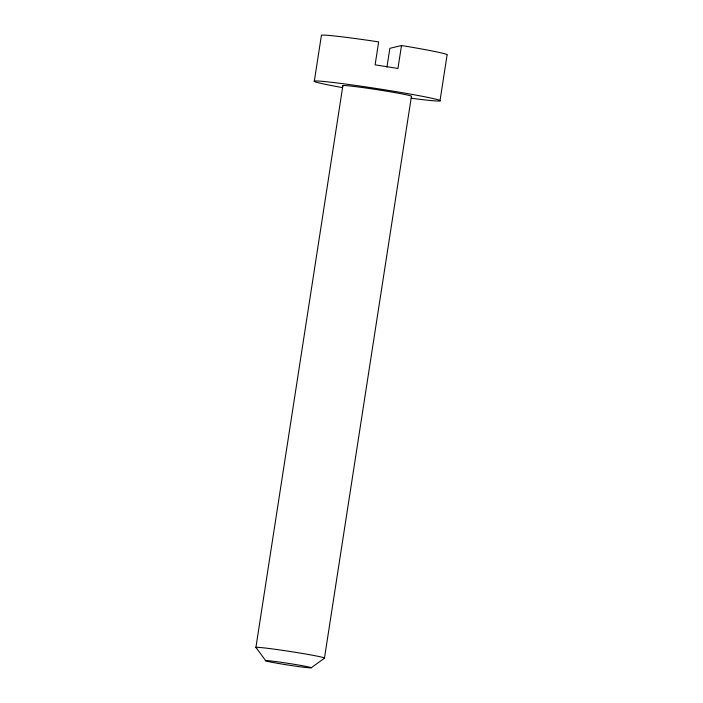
<?xml version="1.0" encoding="UTF-8"?>
<svg xmlns="http://www.w3.org/2000/svg" width="703" height="703" viewBox="0 0 703 703"><rect width="100%" height="100%" fill="white"/><g stroke="black" fill="none" stroke-linecap="round" stroke-linejoin="round"><path stroke-width="1.05" d="M314.338 81.047L321.438 35.185A63.85 2.337 8.8 0 1 373.759 41.161L378.662 41.908L375.112 64.843L397.951 68.455L401.501 45.528L406.281 46.301A63.85 2.337 8.8 0 1 447.082 55.054L439.981 100.916M342.897 85.564L255.918 647.358L265.664 660.644M386.949 67.084L389.857 48.322L401.501 45.528M311.157 667.841A23.12 0.844 8.8 0 0 278.915 661.989A23.12 0.844 8.8 0 0 275.172 662.894A23.12 0.844 8.8 0 0 311.157 667.841L324.452 658.193L411.422 96.399A34.825 1.274 8.8 0 0 375.912 89.492A34.825 1.274 8.8 0 0 343.222 85.951M256.244 647.744A34.825 1.274 8.8 0 1 288.942 651.294A34.825 1.274 8.8 0 1 324.452 658.193M342.519 87.603A63.85 2.337 8.8 0 1 329.76 82.093A63.85 2.337 8.8 0 1 425.016 96.838A63.85 2.337 8.8 0 1 411.211 98.235"/></g></svg>
